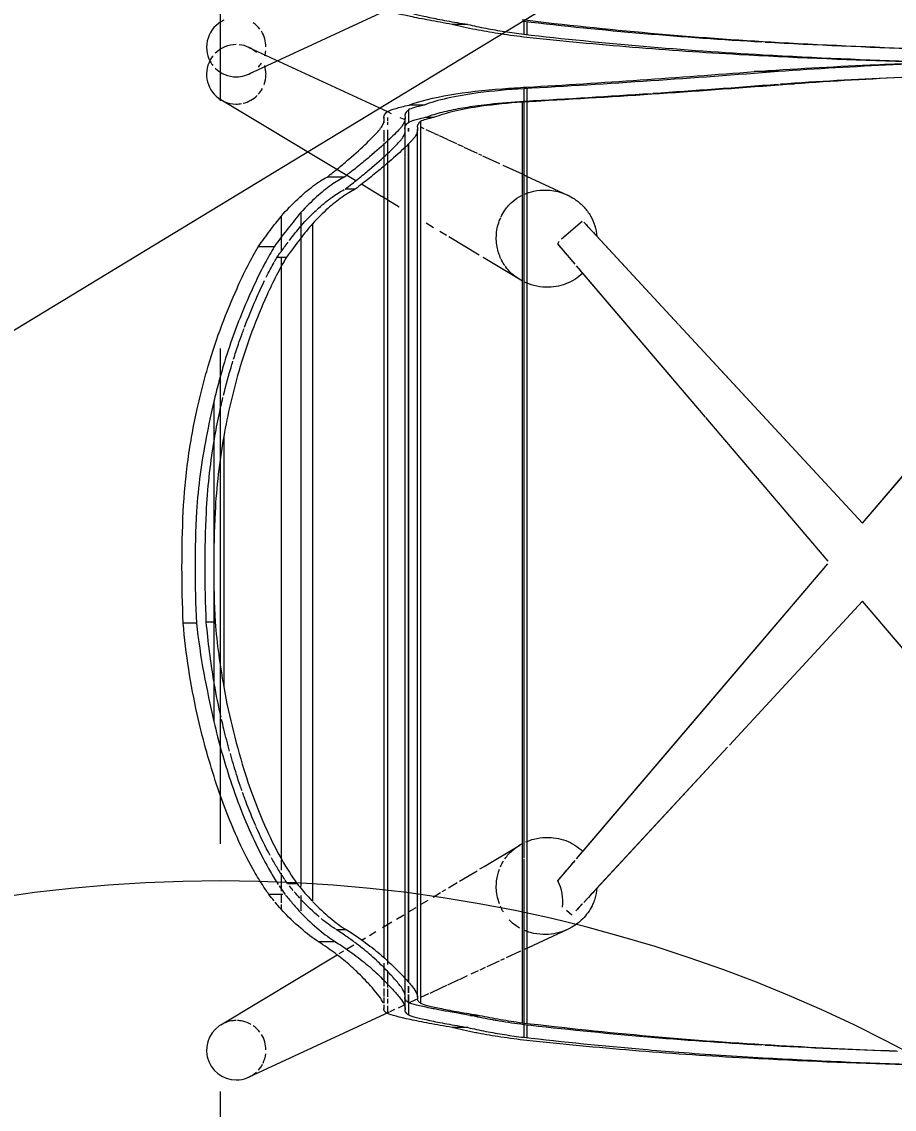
# Model space of a CAD drawing. Header units: millimetres. Extents: x 81566 to 292854, y -8553 to 29000.
# Drawn here: x 106448.7 to 106801, y 16205.8 to 16644.9 of the extents above; entities that cross this region are included whole.
import ezdxf

# ---------------------------------------------------------------- set-up
doc = ezdxf.new("R2010")
doc.units = ezdxf.units.MM
doc.linetypes.add('ADSK_Штрих_ш2 п1', pattern=[300, 200, -100])
for name, color, linetype, lineweight in [('A-ANNO-DIMS', 7, 'Continuous', 9), ('A-ANNO-DIMS-100', 7, 'Continuous', 9), ('A-DETL-1', 7, 'ADSK_Штрих_ш2 п1', 9), ('I-FURN-IDEN', 7, 'Continuous', 9)]:
    doc.layers.add(name, color=color, linetype=linetype, lineweight=lineweight)
doc.layers.add('I-FURN-1', color=9, linetype='Continuous', lineweight=9, true_color=0x808080)
doc.styles.add('ISOCPEUR', font='isocpeur.ttf', dxfattribs={"width": 0.9, "height": 250})
doc.dimstyles.new('ISO-2_5_0_9К_БОЛЬШОЙ', dxfattribs={"dimscale": 304.8, "dimtxt": 248.995294, "dimasz": 0.492126, "dimexe": 0.393701, "dimexo": 0.984252, "dimgap": 0, "dimtad": 1, "dimdec": 0, "dimrnd": 10, "dimzin": 0, "dimdsep": 46, "dimtxsty": 'ISOCPEUR', "dimblk1": 'OBLIQUE', "dimblk2": 'OBLIQUE', "dimsah": 1, "dimcen": 0.09, "dimdle": 0.393701, "dimazin": 0, "dimtfac": 1, "dimtdec": 4, "dimtix": 1, "dimtmove": 0, "dimatfit": 3, "dimfxl": 1, "dimtvp": 1, "dimtolj": 1, "dimtzin": 0, "dimarcsym": 2})

# ---------------------------------------------------------------- blocks, each defined once
blk = doc.blocks.new('Chair_IconsOfDenmark_NamNam_WoodChair - 1_186-V145-План расстановки мебели и оборудования 2 этажа в осях 23-33')
at = {"layer": 'I-FURN-1'}
for p, q in [((31.75, 192.92), (5.47, 249.64)), ((25.53, 161.18), (25.53, 167.51)), ((26.55, 137.42), (21.45, 137.42)), ((27.39, 138.6), (21.57, 138.6))]:
    blk.add_line(p, q, dxfattribs=at)
for start, end in [(119.1056, 128.4027), (25.0917, 119.1056), (135, 180), (180, 213.0242), (307.2529, 325.2136), (228.0907, 237.5911), (252.7785, 262.9377), (270.6963, 302.3007)]:
    blk.add_arc((16.35, 254.69), 12, start, end, dxfattribs=at)
for points, knots in [([(25.53, 167.51), (26.11, 170.8), (27.22, 177), (29.28, 187.31), (30.48, 192.06), (31.12, 193.59)], [0, 0, 0, 0, 0.25, 0.5, 1, 1, 1, 1]), ([(30.6, 185.19), (30, 183.79), (28.87, 179.38), (27.01, 169.87), (26.04, 164.18), (25.53, 161.18)], [0, 0, 0, 0, 0.5, 0.75, 1, 1, 1, 1]), ([(20.29, 137.42), (20.69, 140.9), (21.56, 147.52), (22.66, 154), (23.23, 156.97)], [0, 0, 0, 0, 0.3333333, 0.6316912, 0.6316912, 0.6316912, 0.6316912]), ([(10.02, -32.89), (10.18, -25.76), (10.92, 2.47), (12.14, 30.63), (13.31, 51.62)], [0.3309134, 0.3309134, 0.3309134, 0.3309134, 0.5, 1, 1, 1, 1]), ([(13.31, 41.87), (12.14, 21.01), (10.92, -7), (10.17, -35.08), (10.02, -42.19)], [0, 0, 0, 0, 0.5, 0.6695095, 0.6695095, 0.6695095, 0.6695095])]:
    blk.add_open_spline(points, degree=3, knots=knots, dxfattribs=at)
for points in [[(23.43, 158.02), (24.07, 161.32), (24.77, 164.5), (25.53, 167.51)], [(25.53, 161.18), (24.98, 158.86), (23.94, 154.02), (22.61, 146.38), (21.89, 141.18), (21.57, 138.6)], [(23.23, 156.97), (23.29, 157.32), (23.36, 157.67), (23.43, 158.02)], [(21.57, 138.6), (19.72, 122.58), (16.5, 90.43), (14.21, 58.09), (13.31, 41.87)], [(13.31, 51.62), (14.1, 65.99), (16.06, 94.68), (18.76, 123.2), (20.29, 137.42)], [(27.46, 139.28), (25.39, 122.1), (21.78, 87.61), (19.27, 52.88), (18.29, 35.47)], [(21.78, 90.35), (23.17, 106.48), (24.8, 122.57), (26.66, 138.6)], [(18.36, 42.46), (19.26, 58.36), (20.4, 74.22), (21.76, 90.04)], [(15.59, -20.73), (16.23, -0.06), (17.13, 20.58), (18.29, 41.17)], [(18.29, 35.47), (17.13, 14.85), (15.32, -26.5), (14.56, -67.98), (14.43, -88.75)]]:
    blk.add_open_spline(points, degree=3, dxfattribs=at)
blk = doc.blocks.new('Chair_IconsOfDenmark_NamNam_WoodChair - 1_186-V146-План расстановки мебели и оборудования 2 этажа в осях 23-33')
at = {"layer": 'I-FURN-1'}
for p, q in [((188.81, 270.72), (188.81, 276.1)), ((165.38, 263.74), (149.05, 263.74)), ((261.79, 263.74), (165.38, 263.74)), ((261.79, 263.74), (165.38, 263.74)), ((189.26, 266.79), (189.26, 263.25)), ((278.31, 263.74), (261.79, 263.74)), ((26.64, 260.87), (54.83, 214)), ((264.14, 259.78), (163.1, 259.78)), ((371.99, 214.14), (400.09, 260.87)), ((31.75, 192.92), (5.47, 249.64)), ((421.27, 249.64), (395.33, 193.66)), ((79.27, 235.92), (79.27, 241.51)), ((340.75, 239.38), (340.75, 245.82)), ((336.59, 238.17), (336.59, 234.38)), ((75.16, 236.61), (73.3, 236.61)), ((79.27, 236.61), (75.9, 236.61)), ((82.98, 236.61), (80.56, 236.61)), ((87.82, 236.61), (82.98, 236.61)), ((83.69, 234.02), (83.69, 230.18)), ((93.38, 236.61), (89.01, 236.61)), ((336.59, 236.61), (93.87, 236.61)), ((353.01, 236.61), (338.72, 236.61)), ((77.68, 228.61), (72.64, 228.61)), ((78.88, 228.61), (77.68, 228.61)), ((78.88, 228.61), (77.68, 228.61)), ((349.14, 228.61), (82.41, 228.61)), ((349.14, 228.61), (82.41, 228.61)), ((354.38, 228.61), (349.14, 228.61)), ((354.59, 228.61), (354.38, 228.61)), ((60.16, 214.64), (60.16, 221.48)), ((82.07, 223.91), (76.66, 223.91)), ((350.06, 223.91), (82.07, 223.91)), ((368.9, 211.03), (368.9, 217.96)), ((55.38, 213.09), (56.48, 211.26)), ((65.06, 214.31), (65.06, 210.29)), ((367.37, 206.47), (371.99, 214.14)), ((57.11, 210.2), (58.94, 207.17)), ((363.99, 206.68), (363.99, 210.74)), ((60.8, 204.07), (61.76, 202.48)), ((364.05, 200.95), (365.97, 204.14)), ((62.68, 200.94), (64.25, 198.33)), ((361.1, 196.04), (363.98, 200.83)), ((32.96, 193.59), (31.12, 193.59)), ((34.71, 195.1), (32.83, 195.1)), ((34.27, 193.59), (32.96, 193.59)), ((37.05, 193.59), (35.22, 193.59)), ((37.58, 195.1), (35.34, 195.1)), ((41.13, 193.59), (37.96, 193.59)), ((41.21, 195.1), (38.1, 195.1)), ((48.1, 193.59), (41.72, 193.59)), ((50.14, 195.1), (42.28, 195.1)), ((51.56, 195.1), (50.14, 195.1)), ((52.37, 193.59), (51.02, 193.59)), ((79.9, 193.59), (52.45, 193.59)), ((80.01, 195.1), (53.8, 195.1)), ((65.91, 195.58), (68.17, 191.81)), ((378.4, 193.59), (79.9, 193.59)), ((377.09, 195.1), (80.01, 195.1)), ((356.8, 188.9), (359.56, 193.48)), ((359.84, 193.94), (360.99, 195.86)), ((382.16, 195.1), (377.09, 195.1)), ((388.01, 193.59), (378.4, 193.59)), ((387.89, 195.1), (383.31, 195.1)), ((391.21, 193.59), (389.93, 193.59)), ((393.12, 195.1), (390.75, 195.1)), ((392.97, 193.59), (391.58, 193.59)), ((395.33, 193.66), (394.62, 192.13)), ((32.76, 190.73), (31.86, 192.68)), ((34.57, 186.84), (33.39, 189.37)), ((69.28, 189.98), (70.09, 188.62)), ((37.4, 185.19), (30.6, 185.19)), ((33.1, 186.5), (43.37, 186.5)), ((36.81, 182), (35.34, 185.16)), ((35.63, 185.19), (37.4, 185.19)), ((39.68, 186.6), (37.29, 186.6)), ((37.4, 185.19), (38.9, 185.19)), ((38.9, 185.19), (37.4, 185.19)), ((39.57, 185.19), (42.24, 185.19)), ((42.24, 185.19), (39.57, 185.19)), ((41.58, 186.6), (39.68, 186.6)), ((79.4, 186.6), (42.36, 186.6)), ((43.5, 186.5), (79.4, 186.5)), ((43.86, 185.19), (79.3, 185.19)), ((79.3, 185.19), (43.86, 185.19)), ((70.14, 188.54), (71.08, 186.98)), ((72.32, 184.91), (73.09, 183.64)), ((79.3, 185.19), (382.27, 185.19)), ((382.27, 185.19), (79.3, 185.19)), ((383.55, 186.6), (79.4, 186.6)), ((79.4, 186.5), (382.24, 186.5)), ((382.6, 186.5), (392.79, 186.5)), ((386.52, 186.6), (384.89, 186.6)), ((388.82, 186.6), (386.52, 186.6)), ((387.24, 185.19), (388.67, 185.19)), ((388.67, 185.19), (387.24, 185.19)), ((396.02, 185.19), (390.99, 185.19)), ((393, 188.63), (392.08, 186.65)), ((397.95, 178.82), (397.95, 184.92)), ((78.95, 180.26), (35.32, 180.26)), ((39.08, 177.09), (37.62, 180.24)), ((37.77, 181.5), (79.04, 181.5)), ((73.12, 183.59), (74.03, 182.07)), ((391.35, 180.26), (78.95, 180.26)), ((79.04, 181.5), (388.18, 181.5)), ((389.12, 180.26), (388.49, 178.9)), ((41.5, 171.87), (39.31, 176.59)), ((75.27, 180.01), (76.96, 177.2)), ((348.46, 175.01), (350.23, 177.97)), ((388.11, 178.08), (386.57, 174.76)), ((393.02, 178.32), (393.02, 174.72)), ((42.47, 169.77), (41.55, 171.75)), ((78.18, 175.18), (79.98, 172.19)), ((80.39, 171.51), (81.23, 170.11)), ((345.33, 169.82), (346.9, 172.43)), ((385.65, 172.76), (384.17, 169.57)), ((386.53, 174.67), (385.77, 173.03)), ((25.53, 161.18), (25.53, 167.51)), ((44.71, 164.94), (42.61, 169.46)), ((81.87, 169.04), (84.03, 165.45)), ((337.37, 156.58), (344.75, 168.85)), ((384.07, 169.37), (382.4, 165.76)), ((46.34, 161.42), (44.82, 164.71)), ((84.59, 164.52), (88.83, 157.47)), ((381.02, 162.77), (378.52, 157.38)), ((382.2, 165.33), (381.18, 163.12)), ((30.44, 160.25), (30.44, 156.95)), ((48.41, 156.95), (47.03, 159.93)), ((30.44, 156.95), (30.44, 156.41)), ((49.7, 154.18), (48.68, 156.37)), ((89.54, 156.28), (90.56, 154.59)), ((90.56, 154.59), (99.21, 140.2)), ((327.52, 140.2), (336.42, 155)), ((377.51, 155.21), (374.38, 148.46)), ((378.31, 156.92), (377.72, 155.66)), ((52.33, 148.49), (49.99, 153.55)), ((53.26, 146.49), (52.57, 147.98)), ((56.3, 139.92), (53.61, 145.73)), ((373.72, 147.02), (370.14, 139.3)), ((26.55, 137.42), (21.45, 137.42)), ((27.39, 138.6), (21.57, 138.6)), ((64.5, 137.42), (27.27, 137.42)), ((70.36, 138.6), (27.39, 138.6)), ((70.36, 138.6), (27.39, 138.6)), ((70.51, 139.28), (27.46, 139.28)), ((57.72, 136.86), (56.88, 138.68)), ((65.08, 120.97), (57.72, 136.86)), ((362.23, 137.42), (64.5, 137.42)), ((65.06, 139.11), (70.47, 139.11)), ((93.53, 138.6), (70.36, 138.6)), ((93.53, 138.6), (70.36, 138.6)), ((70.47, 139.11), (99.83, 139.11)), ((399.13, 139.28), (70.51, 139.28)), ((399.17, 138.6), (93.87, 138.6)), ((399.17, 138.6), (93.87, 138.6)), ((326.9, 139.11), (361.67, 139.11)), ((369.31, 137.49), (361.65, 120.97)), ((399.24, 137.42), (362.23, 137.42)), ((370.01, 139.01), (369.31, 137.49)), ((404.56, 138.6), (399.17, 138.6)), ((404.63, 137.42), (399.24, 137.42)), ((399.54, 138.6), (399.58, 137.79)), ((84.8, 124.86), (92.98, 117.88)), ((333.75, 117.88), (341.94, 124.86)), ((343.94, 123.33), (351.06, 114.98)), ((70.9, 119.13), (72.78, 121.34)), ((75.41, 114.95), (72.57, 117.58)), ((138.74, 56.32), (76.04, 114.37)), ((93.69, 117.28), (212.68, 15.79)), ((271.99, 65.2), (333.04, 117.28)), ((271.99, 65.2), (330.08, 114.75)), ((350.69, 114.37), (309.38, 76.12)), ((138.73, 56.32), (81.75, 109.08)), ((344.98, 109.08), (309.41, 76.15)), ((309.2, 75.95), (229.1, 1.78)), ((213.87, 15.63), (271.83, 65.07)), ((213.87, 15.63), (271.83, 65.07)), ((197.64, 1.78), (139.59, 55.53)), ((197.64, 1.78), (139.59, 55.53)), ((411.49, 35.83), (411.49, 45.54)), ((406.53, 34.89), (406.53, 29.21)), ((98.01, -83.19), (197.64, 1.78)), ((229.1, 1.78), (331.47, -85.53))]:
    blk.add_line(p, q, dxfattribs=at)
at = {"layer": 'I-FURN-1', "flags": 128}
for points in [[(96.65, 114.75), (154.9, 65.07), (212.68, 15.79)], [(309.23, 75.97), (287.14, 55.53), (229.1, 1.78)], [(98.02, -83.18), (140.17, -47.23), (197.64, 1.78)], [(229.1, 1.78), (286.56, -47.23), (331.46, -85.53)]]:
    blk.add_lwpolyline(points, dxfattribs=at)
at = {"layer": 'I-FURN-1'}
for centre, radius, start, end in [((16.35, 254.69), 12, 25.0917, 180), ((410.38, 254.69), 12, 60.8944, 148.9747), ((410.38, 254.69), 12, 51.5535, 60.8944), ((16.35, 254.69), 12, 0, 25.0917), ((410.38, 254.69), 12, 157.4126, 179.0711), ((410.38, 254.69), 12, 0, 45), ((16.35, 254.69), 12, 180, 222.767), ((410.38, 254.69), 12, 180, 190.2406), ((16.35, 254.69), 12, 330.2063, 347.3289), ((16.35, 254.69), 12, 347.8882, 357.8557), ((410.38, 254.69), 12, 193.2652, 225), ((410.38, 254.69), 12, 335.1407, 354.3629), ((16.35, 254.69), 12, 307.2529, 325.2136), ((410.38, 254.69), 12, 317.233, 334.5361), ((16.35, 254.69), 12, 228.0907, 242.2451), ((16.35, 254.69), 12, 244.0927, 262.9377), ((16.35, 254.69), 12, 270.6963, 302.3007), ((410.38, 254.69), 12, 227.7598, 241.4145), ((410.38, 254.69), 12, 249.8446, 269.42), ((410.38, 254.69), 12, 270, 287.2215), ((76.28, 141.71), 18.88, 263.5474, 296.819), ((350.45, 141.71), 18.88, 243.181, 245.0964), ((350.45, 141.71), 18.88, 245.0964, 247.0118)]:
    blk.add_arc(centre, radius, start, end, dxfattribs=at)
for points in [[(152.06, 270.48), (158.03, 271.8), (170.13, 274.11), (182.53, 275.59), (188.81, 276.1)], [(188.81, 276.1), (196.32, 276.44), (211.32, 276.79), (226.32, 276.44), (233.81, 276.1)], [(233.81, 276.1), (240.92, 275.77), (254.94, 274.46), (268.57, 271.96), (275.29, 270.48)], [(125.2, 263.16), (129.49, 264.53), (138.25, 267.16), (147.4, 269.44), (152.06, 270.48)], [(188.81, 270.72), (181.99, 270.04), (168.54, 268.05), (155.48, 265.17), (149.05, 263.74)], [(233.81, 270.72), (226.32, 271.14), (211.32, 271.57), (196.32, 271.14), (188.81, 270.72)], [(278.31, 263.74), (273.54, 264.81), (263.88, 266.93), (248.96, 269.45), (238.89, 270.43), (233.81, 270.72)], [(275.29, 270.48), (278.25, 269.82), (284.08, 268.42), (289.76, 266.85), (292.56, 266.03)], [(149.05, 263.74), (144.92, 262.77), (136.82, 260.67), (129.02, 258.29), (125.2, 257.04)], [(150.77, 260.84), (155.22, 261.85), (159.76, 262.76), (164.37, 263.57)], [(165.38, 263.74), (169.3, 264.38), (177.21, 265.57), (185.23, 266.45), (189.26, 266.79)], [(189.26, 266.79), (196.63, 267.14), (211.37, 267.5), (226.11, 267.13), (233.49, 266.78)], [(233.49, 263.25), (226.11, 263.59), (211.37, 263.95), (196.63, 263.6), (189.26, 263.25)], [(233.49, 266.78), (238.27, 266.56), (247.78, 265.78), (257.14, 264.47), (261.79, 263.74)], [(261.79, 263.74), (265.15, 263.19), (268.46, 262.57), (271.73, 261.89)], [(292.56, 259.95), (290.24, 260.63), (285.54, 261.96), (280.74, 263.17), (278.31, 263.74)], [(292.56, 266.03), (298.36, 264.33), (309.4, 260.59), (319.28, 256.47), (323.94, 254.4)], [(102.38, 254.4), (105.82, 255.93), (113.08, 258.98), (121.04, 261.83), (125.2, 263.16)], [(163.1, 259.78), (156.88, 258.67), (144.76, 256.03), (133.25, 252.73), (127.65, 250.96)], [(189.26, 263.25), (184.83, 262.88), (176.04, 261.9), (167.39, 260.52), (163.1, 259.78)], [(264.14, 259.78), (259.11, 260.63), (248.98, 262.13), (238.68, 263), (233.49, 263.25)], [(290.35, 253.71), (286.15, 254.92), (277.57, 257.16), (268.67, 258.99), (264.14, 259.78)], [(280.89, 259.82), (282.09, 259.52), (283.28, 259.22), (284.47, 258.91)], [(326.66, 246.84), (323.36, 248.4), (316.43, 251.51), (304.97, 256), (296.8, 258.69), (292.56, 259.95)], [(125.2, 257.04), (120.48, 255.51), (111.5, 252.21), (103.46, 248.64), (99.67, 246.84)], [(127.65, 254.57), (129.06, 255.01), (130.47, 255.44), (131.89, 255.87)], [(131.89, 255.87), (133.28, 256.28), (134.69, 256.69), (136.1, 257.09)], [(284.47, 258.91), (286.45, 258.39), (288.41, 257.85), (290.35, 257.3)], [(290.35, 257.3), (290.9, 257.14), (291.45, 256.98), (292, 256.82)], [(292, 256.82), (292.85, 256.57), (293.7, 256.32), (294.53, 256.06)], [(295.33, 255.81), (297.39, 255.17), (299.41, 254.51), (301.39, 253.83)], [(127.65, 250.96), (123.57, 249.67), (115.76, 246.91), (108.66, 243.92), (105.29, 242.4)], [(119.19, 251.71), (119.59, 251.86), (120, 252.01), (120.41, 252.15)], [(121.02, 252.37), (121.75, 252.63), (122.5, 252.88), (123.25, 253.14)], [(123.25, 253.14), (124.69, 253.63), (126.16, 254.11), (127.65, 254.57)], [(321.02, 242.4), (316.48, 244.43), (306.83, 248.46), (296.03, 252.07), (290.35, 253.71)], [(301.39, 253.83), (302.82, 253.34), (304.22, 252.85), (305.6, 252.34)], [(305.6, 252.34), (306.34, 252.07), (307.07, 251.8), (307.79, 251.53)], [(308.31, 251.34), (312.16, 249.88), (315.84, 248.37), (319.37, 246.84)], [(323.94, 254.4), (327.08, 253), (333.02, 250.15), (338.29, 247.26), (340.75, 245.82)], [(94.93, 240.99), (98.5, 242.94), (102.42, 244.86), (106.7, 246.74)], [(319.37, 246.84), (322.08, 245.67), (324.66, 244.47), (327.12, 243.25)], [(340.75, 239.38), (338.65, 240.63), (334.2, 243.14), (329.26, 245.62), (326.66, 246.84)], [(76.66, 239.4), (77.5, 240.09), (78.37, 240.8), (79.27, 241.51)], [(79.27, 241.51), (80.51, 242.39), (81.83, 243.28), (83.22, 244.17)], [(105.29, 242.4), (100.92, 240.42), (92.95, 236.35), (86.52, 232.22), (83.69, 230.18)], [(336.59, 234.38), (334.3, 235.73), (329.41, 238.44), (323.92, 241.1), (321.02, 242.4)], [(328.52, 242.56), (330.58, 241.52), (332.54, 240.47), (334.41, 239.42)], [(340.75, 245.82), (343.08, 244.18), (347.45, 240.98), (351.25, 238.02), (353.01, 236.61)], [(73.3, 236.61), (74.22, 237.38), (75.17, 238.18), (76.17, 239)], [(82.79, 237.41), (81.56, 236.59), (80.38, 235.78), (79.27, 234.97)], [(85.19, 235.07), (86.51, 235.97), (87.9, 236.87), (89.37, 237.78)], [(89.37, 237.78), (90.68, 238.58), (92.04, 239.38), (93.47, 240.18)], [(93.47, 240.18), (93.65, 240.29), (93.84, 240.39), (94.02, 240.49)], [(334.67, 239.28), (335.32, 238.91), (335.96, 238.54), (336.59, 238.17)], [(336.59, 238.17), (337.96, 237.2), (339.27, 236.25), (340.54, 235.31)], [(354.59, 228.61), (352.65, 230.25), (348.42, 233.7), (343.43, 237.44), (340.75, 239.38)], [(60.16, 221.48), (61.59, 223.75), (65.21, 228.56), (70.35, 233.85), (73.3, 236.61)], [(80.88, 231.73), (81.48, 232.22), (82.09, 232.72), (82.71, 233.23)], [(83.69, 234.02), (84.12, 234.33), (84.55, 234.63), (85, 234.94)], [(350.06, 223.91), (348.18, 225.51), (344.05, 228.87), (339.2, 232.5), (336.59, 234.38)], [(340.54, 235.31), (341.24, 234.79), (341.92, 234.28), (342.58, 233.78)], [(343.33, 233.21), (345.42, 231.62), (347.36, 230.08), (349.14, 228.61)], [(353.01, 236.61), (355.65, 234.29), (360.33, 229.8), (365.59, 223.52), (367.99, 219.75), (368.9, 217.96)], [(71.82, 228.61), (69.24, 226.09), (64.72, 221.22), (61.47, 216.76), (60.16, 214.64)], [(70.19, 221.23), (72.2, 223.6), (74.54, 226.06), (77.21, 228.61)], [(77.76, 229.09), (78.58, 229.79), (79.42, 230.51), (80.3, 231.25)], [(83.69, 230.18), (83.25, 229.82), (82.82, 229.47), (82.4, 229.12)], [(349.14, 228.61), (351.56, 226.44), (353.71, 224.33), (355.6, 222.29)], [(368.9, 211.03), (368.05, 212.74), (365.85, 216.34), (361.11, 222.24), (356.93, 226.45), (354.59, 228.61)], [(51.05, 209.28), (52.49, 210.94), (55.45, 214.64), (58.56, 219.08), (60.16, 221.48)], [(76.35, 223.91), (73.86, 221.46), (69.48, 216.73), (66.33, 212.37), (65.06, 210.29)], [(65.27, 214.65), (66.44, 216.49), (67.85, 218.42), (69.51, 220.43)], [(363.99, 206.68), (363.16, 208.36), (361.02, 211.9), (356.41, 217.69), (352.34, 221.79), (350.06, 223.91)], [(355.68, 222.2), (357.54, 220.19), (359.13, 218.25), (360.49, 216.38)], [(360.62, 216.21), (361.91, 214.42), (362.98, 212.71), (363.82, 211.08)], [(368.9, 217.96), (370.21, 216.31), (372.72, 213.21), (374.99, 210.52), (376.08, 209.28)], [(60.16, 214.64), (58.39, 211.91), (54.94, 206.89), (51.68, 202.78), (50.1, 200.94)], [(62.07, 209.87), (63.05, 211.28), (64.04, 212.76), (65.06, 214.31)], [(377.02, 200.94), (375.82, 202.36), (373.26, 205.46), (370.4, 209.09), (368.9, 211.03)], [(45.24, 203.16), (46.17, 204.05), (48.08, 205.97), (50.05, 208.14), (51.05, 209.28)], [(65.06, 210.29), (63.22, 207.44), (59.65, 202.21), (56.28, 197.93), (54.64, 196.04)], [(55.2, 200.94), (56.75, 202.74), (58.35, 204.75), (59.99, 206.98)], [(60.13, 207.17), (60.77, 208.04), (61.41, 208.94), (62.07, 209.87)], [(363.99, 210.74), (365.44, 208.88), (366.82, 207.14), (368.13, 205.52)], [(372.48, 196.04), (371.23, 197.52), (368.56, 200.78), (365.57, 204.62), (363.99, 206.68)], [(376.08, 209.28), (378.5, 206.49), (382.87, 201.65), (386.27, 198.35), (387.72, 197.09)], [(38.29, 197.09), (39.26, 197.83), (41.39, 199.59), (43.89, 201.88), (45.24, 203.16)], [(368.17, 205.47), (369.49, 203.83), (370.75, 202.32), (371.93, 200.94)], [(50.1, 200.94), (49.26, 199.98), (47.62, 198.15), (46.02, 196.49), (45.24, 195.71)], [(50.29, 195.67), (51.06, 196.44), (51.84, 197.24), (52.64, 198.09)], [(52.67, 198.12), (53.5, 199.02), (54.34, 199.96), (55.2, 200.94)], [(371.93, 200.94), (374.33, 198.12), (378.64, 193.23), (381.97, 189.89), (383.38, 188.62)], [(388.42, 188.62), (387.01, 189.89), (383.71, 193.23), (379.42, 198.12), (377.02, 200.94)], [(31.12, 193.59), (31.28, 193.84), (31.59, 194.28), (31.88, 194.6), (32.01, 194.73)], [(32.83, 195.1), (32.91, 195.1), (32.98, 195.09), (33.06, 195.07)], [(33.06, 195.07), (33.27, 195.02), (33.49, 195), (33.72, 195)], [(35.36, 195.34), (36.23, 195.68), (37.21, 196.26), (38.29, 197.09)], [(45.24, 195.71), (43.71, 194.19), (40.89, 191.49), (38.55, 189.46), (37.5, 188.62)], [(47.62, 193.09), (48.42, 193.84), (49.26, 194.66), (50.14, 195.53)], [(54.64, 196.04), (53.87, 195.15), (52.35, 193.45), (50.87, 191.9), (50.14, 191.16)], [(383.78, 183.64), (382.4, 184.92), (379.13, 188.28), (374.86, 193.2), (372.48, 196.04)], [(387.72, 197.09), (388.02, 196.83), (388.61, 196.36), (389.15, 195.99), (389.42, 195.82)], [(389.42, 195.82), (390, 195.47), (391.15, 194.98), (392.28, 194.96), (392.84, 195.07)], [(392.84, 195.07), (392.93, 195.09), (393.03, 195.1), (393.12, 195.1)], [(395.4, 193.59), (395.79, 192.85), (396.6, 190.64), (397.48, 187.03), (397.95, 184.92)], [(50.14, 191.16), (48.54, 189.54), (45.6, 186.66), (43.18, 184.52), (42.09, 183.64)], [(42.55, 188.62), (43.59, 189.44), (44.74, 190.43), (46, 191.59)], [(46.1, 191.67), (46.59, 192.12), (47.1, 192.59), (47.62, 193.09)], [(32.01, 186.56), (31.81, 186.49), (31.38, 186.19), (30.87, 185.58), (30.6, 185.19)], [(32.47, 186.57), (32.39, 186.59), (32.24, 186.61), (32.09, 186.58), (32.01, 186.56)], [(37.5, 188.62), (36.45, 187.78), (34.56, 186.6), (33.1, 186.41), (32.47, 186.57)], [(33.35, 176.38), (33.8, 178.54), (34.64, 182.24), (35.32, 184.48), (35.63, 185.19)], [(35.63, 185.19), (35.89, 185.57), (36.13, 185.87), (36.36, 186.09)], [(36.36, 186.09), (36.59, 186.32), (36.8, 186.47), (37, 186.54)], [(37, 186.54), (37.08, 186.57), (37.16, 186.59), (37.24, 186.6)], [(37.24, 186.6), (37.33, 186.6), (37.41, 186.59), (37.49, 186.57)], [(37.49, 186.57), (38.12, 186.41), (39.59, 186.6), (41.49, 187.78), (42.55, 188.62)], [(383.38, 188.62), (383.57, 188.46), (383.75, 188.3), (383.93, 188.15)], [(383.93, 188.15), (384.11, 188.01), (384.28, 187.87), (384.45, 187.74)], [(384.45, 187.74), (385.15, 187.23), (385.83, 186.87), (386.52, 186.68)], [(386.52, 186.68), (386.93, 186.56), (387.34, 186.5), (387.75, 186.5)], [(387.75, 186.5), (388.02, 186.5), (388.28, 186.52), (388.55, 186.57)], [(389.42, 187.8), (389.26, 187.92), (388.93, 188.17), (388.6, 188.47), (388.42, 188.62)], [(388.55, 186.57), (388.64, 186.59), (388.73, 186.6), (388.82, 186.6)], [(388.82, 186.6), (389.11, 186.6), (389.41, 186.51), (389.72, 186.33)], [(393.59, 186.57), (392.9, 186.44), (391.53, 186.52), (390.12, 187.26), (389.42, 187.8)], [(389.72, 186.33), (390.13, 186.1), (390.55, 185.72), (390.99, 185.19)], [(390.99, 185.19), (391.29, 184.59), (391.62, 183.7), (391.96, 182.54)], [(393.86, 186.6), (393.77, 186.6), (393.68, 186.59), (393.59, 186.57)], [(394.76, 186.33), (394.45, 186.51), (394.15, 186.6), (393.86, 186.6)], [(396.02, 185.19), (395.59, 185.72), (395.17, 186.1), (394.76, 186.33)], [(397.95, 178.82), (397.6, 180.34), (396.93, 182.95), (396.32, 184.62), (396.02, 185.19)], [(397.95, 184.92), (399.59, 180.61), (402.39, 169.33), (404.02, 154.66), (404.56, 147.17)], [(36.23, 181.27), (35.95, 181.05), (35.65, 180.71), (35.32, 180.26)], [(36.98, 181.6), (36.75, 181.6), (36.5, 181.49), (36.23, 181.27)], [(37, 181.6), (36.99, 181.6), (36.98, 181.6), (36.98, 181.6)], [(37.08, 181.59), (37.05, 181.59), (37.02, 181.6), (37, 181.6)], [(37.16, 181.57), (37.14, 181.58), (37.11, 181.59), (37.08, 181.59)], [(42.09, 183.64), (41.06, 182.79), (39.2, 181.6), (37.77, 181.41), (37.16, 181.57)], [(384.45, 183.06), (384.34, 183.15), (384.12, 183.33), (383.9, 183.53), (383.78, 183.64)], [(388.99, 181.57), (388.25, 181.43), (386.75, 181.54), (385.22, 182.42), (384.45, 183.06)], [(389.25, 181.6), (389.17, 181.6), (389.08, 181.59), (388.99, 181.57)], [(390.13, 181.35), (389.83, 181.51), (389.54, 181.6), (389.25, 181.6)], [(391.35, 180.26), (390.93, 180.76), (390.52, 181.13), (390.13, 181.35)], [(393.02, 174.72), (392.72, 176.03), (392.14, 178.29), (391.61, 179.75), (391.35, 180.26)], [(391.96, 182.54), (392.05, 182.21), (392.15, 181.86), (392.25, 181.49)], [(392.25, 181.49), (392.5, 180.56), (392.75, 179.5), (393.02, 178.32)], [(32.88, 174.04), (33.04, 174.85), (33.2, 175.64), (33.35, 176.38)], [(393.02, 178.32), (393.35, 177.47), (393.67, 176.55), (393.98, 175.58)], [(31.94, 169.03), (32.26, 170.81), (32.58, 172.48), (32.88, 174.04)], [(393.98, 175.58), (394.3, 174.57), (394.61, 173.5), (394.91, 172.37)], [(394.91, 172.37), (395.21, 171.24), (395.5, 170.04), (395.77, 168.8)], [(23.43, 158.02), (24.07, 161.32), (24.77, 164.5), (25.53, 167.51)], [(31.4, 165.95), (31.58, 167.01), (31.76, 168.03), (31.94, 169.03)], [(395.77, 168.8), (396.03, 167.61), (396.29, 166.37), (396.52, 165.1)], [(30.44, 160.25), (30.77, 162.22), (31.09, 164.13), (31.4, 165.95)], [(396.52, 165.1), (396.99, 162.6), (397.41, 159.95), (397.78, 157.2)], [(25.53, 161.18), (24.98, 158.86), (23.94, 154.02), (22.61, 146.38), (21.89, 141.18), (21.57, 138.6)], [(28.56, 151.12), (29.05, 153.86), (29.59, 156.54), (30.18, 159.12)], [(30.18, 159.12), (30.27, 159.5), (30.36, 159.87), (30.44, 160.25)], [(23.23, 156.97), (23.29, 157.32), (23.36, 157.67), (23.43, 158.02)], [(30.44, 156.41), (29.83, 153.71), (28.73, 148.06), (27.85, 142.19), (27.46, 139.28)], [(28.11, 148.49), (28.17, 148.89), (28.24, 149.28), (28.31, 149.68)], [(28.31, 149.68), (28.39, 150.16), (28.48, 150.64), (28.56, 151.12)], [(84.81, 149.54), (86.39, 149.36), (87.94, 148.98), (89.43, 148.42)], [(26.66, 138.6), (27.08, 141.9), (27.56, 145.22), (28.11, 148.49)], [(90.39, 148.02), (91.23, 147.66), (92.04, 147.23), (92.82, 146.74)], [(93.63, 146.2), (94.94, 145.29), (97.32, 143.14), (99.09, 140.53), (99.83, 139.11)], [(404.56, 147.17), (404.68, 145.55), (404.91, 142.29), (405.12, 139.04), (405.22, 137.42)], [(359.06, 143.06), (359.99, 141.98), (360.79, 140.8), (361.46, 139.51)], [(13.31, 51.62), (14.1, 65.99), (16.06, 94.68), (18.76, 123.2), (20.29, 137.42)], [(27.46, 139.28), (25.39, 122.1), (21.78, 87.61), (19.27, 52.88), (18.29, 35.47)], [(21.78, 90.35), (23.17, 106.48), (24.8, 122.57), (26.66, 138.6)], [(99.21, 140.22), (99.43, 139.86), (99.63, 139.49), (99.83, 139.11)], [(399.58, 131.68), (399.51, 132.94), (399.36, 135.48), (399.21, 138.01), (399.13, 139.28)], [(399.58, 137.79), (400.52, 121), (401.55, 104.18), (402.68, 87.34)], [(411.49, 35.83), (410.13, 53.01), (407.61, 87.32), (405.51, 121.53), (404.56, 138.6)], [(405.22, 137.42), (406.1, 122.16), (408.03, 91.57), (410.28, 60.89), (411.49, 45.54)], [(63.6, 125.35), (63.28, 126.75), (63.11, 128.17), (63.07, 129.63)], [(102.3, 129.63), (102.34, 128.25), (102.16, 125.55), (101.46, 122.91), (100.98, 121.63)], [(330.08, 114.75), (329.12, 115.76), (327.44, 117.9), (325.62, 121.59), (324.58, 125.55), (324.39, 128.25), (324.43, 129.63)], [(406.53, 29.21), (405.16, 46.34), (402.64, 80.55), (400.53, 114.66), (399.58, 131.68)], [(84.8, 124.86), (86.62, 123.31), (88.4, 121.79), (90.15, 120.3)], [(336.58, 120.3), (338.33, 121.79), (340.11, 123.31), (341.94, 124.86)], [(70.9, 119.13), (71.33, 119.64), (71.82, 120.21), (72.36, 120.85)], [(90.88, 119.68), (91.59, 119.06), (92.31, 118.46), (93.01, 117.85)], [(100.98, 121.63), (100.5, 120.36), (99.29, 117.9), (97.61, 115.76), (96.65, 114.75)], [(333.72, 117.85), (334.42, 118.46), (335.14, 119.06), (335.86, 119.68)], [(75.48, 114.89), (74.57, 115.73), (73.62, 116.61), (72.65, 117.51)], [(93.73, 117.24), (94.71, 116.4), (95.69, 115.57), (96.65, 114.75)], [(330.08, 114.75), (331.04, 115.57), (332.02, 116.4), (333, 117.24)], [(350.68, 114.36), (349.92, 113.65), (349.18, 112.97), (348.46, 112.3)], [(81.75, 109.08), (80.2, 110.52), (78.52, 112.07), (76.71, 113.75)], [(81.75, 109.08), (80.27, 109.2), (78.84, 109.48), (77.45, 109.91)], [(347.98, 111.86), (346.95, 110.9), (345.95, 109.97), (344.98, 109.08)], [(18.36, 42.46), (19.26, 58.36), (20.4, 74.22), (21.76, 90.04)], [(402.74, 86.42), (403.88, 69.61), (405.11, 52.77), (406.44, 35.91)], [(15.57, 76.01), (14.7, 64.66), (13.95, 53.27), (13.31, 41.87)], [(15.87, -12.37), (16.48, 5.5), (17.29, 23.35), (18.29, 41.17)], [(18.29, 35.47), (17.4, 19.71), (16.66, 3.92), (16.08, -11.89)], [(415.68, -57.14), (415.37, -41.59), (414.36, -10.55), (412.58, 20.39), (411.49, 35.83)], [(406.53, 34.89), (407.59, 19.72), (408.47, 4.52), (409.16, -10.7)], [(410.69, -63.09), (410.38, -47.65), (409.39, -16.83), (407.61, 13.89), (406.53, 29.21)]]:
    blk.add_open_spline(points, degree=3, dxfattribs=at)
for points, knots in [([(137.09, 257.37), (140.03, 258.19), (144.28, 259.31), (148.61, 260.34), (149.92, 260.64)], [0.2606458, 0.2606458, 0.2606458, 0.2606458, 0.5, 0.6031778, 0.6031778, 0.6031778, 0.6031778]), ([(271.73, 261.89), (273.28, 261.57), (276.01, 260.98), (278.71, 260.34), (279.88, 260.06)], [0.3391796, 0.3391796, 0.3391796, 0.3391796, 0.5, 0.6238323, 0.6238323, 0.6238323, 0.6238323]), ([(83.22, 244.17), (85.18, 245.44), (90.9, 248.88), (97.68, 252.3), (102.38, 254.4)], [0.2066861, 0.2066861, 0.2066861, 0.2066861, 0.5, 1, 1, 1, 1]), ([(106.95, 246.84), (110.1, 248.21), (114.14, 249.86), (118.4, 251.43), (119.19, 251.71)], [0, 0, 0, 0, 0.5, 0.6115554, 0.6115554, 0.6115554, 0.6115554]), ([(99.67, 246.84), (95.58, 244.9), (89.85, 241.86), (84.94, 238.82), (83.33, 237.77)], [0, 0, 0, 0, 0.5, 0.7642098, 0.7642098, 0.7642098, 0.7642098]), ([(79, 234.76), (77.73, 233.71), (75.21, 231.6), (72.93, 229.61), (71.82, 228.61)], [0.032109, 0.032109, 0.032109, 0.032109, 0.5, 1, 1, 1, 1]), ([(82.4, 229.12), (81.51, 228.38), (79.53, 226.71), (77.7, 225.11), (76.71, 224.23)], [0.1605767, 0.1605767, 0.1605767, 0.1605767, 0.5, 0.945675, 0.945675, 0.945675, 0.945675]), ([(25.53, 167.51), (26.11, 170.8), (27.22, 177), (29.28, 187.31), (30.48, 192.06), (31.12, 193.59)], [0, 0, 0, 0, 0.25, 0.5, 1, 1, 1, 1]), ([(32.01, 194.73), (32.18, 194.88), (32.45, 195.05), (32.73, 195.1), (32.83, 195.1)], [0, 0, 0, 0, 0.5, 0.7895212, 0.7895212, 0.7895212, 0.7895212]), ([(393.12, 195.1), (393.43, 195.1), (394.16, 194.88), (394.94, 194.15), (395.4, 193.59)], [0.1164263, 0.1164263, 0.1164263, 0.1164263, 0.5, 1, 1, 1, 1]), ([(30.6, 185.19), (30, 183.79), (28.87, 179.38), (27.01, 169.87), (26.04, 164.18), (25.53, 161.18)], [0, 0, 0, 0, 0.5, 0.75, 1, 1, 1, 1]), ([(35.32, 180.26), (34.72, 178.89), (33.62, 174.48), (31.82, 165), (30.91, 159.36), (30.44, 156.41)], [0, 0, 0, 0, 0.5, 0.75, 1, 1, 1, 1]), ([(404.56, 138.6), (404.19, 144.85), (403.21, 156.01), (400.82, 169.86), (398.97, 176.25), (397.95, 178.82)], [0, 0, 0, 0, 0.4, 0.7, 1, 1, 1, 1]), ([(399.13, 139.28), (398.75, 144.8), (397.79, 154.64), (395.58, 166.84), (393.92, 172.46), (393.02, 174.72)], [0, 0, 0, 0, 0.4, 0.7, 1, 1, 1, 1]), ([(20.29, 137.42), (20.69, 140.9), (21.56, 147.52), (22.66, 154), (23.23, 156.97)], [0, 0, 0, 0, 0.3333333, 0.6316912, 0.6316912, 0.6316912, 0.6316912]), ([(397.82, 156.96), (398.02, 155.45), (398.74, 149.48), (399.26, 143.2), (399.54, 138.6)], [0.5961187, 0.5961187, 0.5961187, 0.5961187, 0.7, 1, 1, 1, 1]), ([(75.44, 148.43), (76.56, 148.85), (79.64, 149.68), (82.84, 149.78), (84.81, 149.54)], [-0.6666667, -0.6666667, -0.6666667, -0.6666667, -0.5833333, -0.4444444, -0.4444444, -0.4444444, -0.4444444]), ([(335.89, 147.81), (337.43, 148.54), (340.98, 149.67), (346.79, 149.84), (350.73, 148.74), (352.6, 147.88)], [-0.7026693, -0.7026693, -0.7026693, -0.7026693, -0.5833333, -0.4444444, -0.3002988, -0.3002988, -0.3002988, -0.3002988]), ([(72.07, 146.79), (72.46, 147.03), (73.25, 147.47), (74.07, 147.86), (74.48, 148.04)], [-0.75411273, -0.75411273, -0.75411273, -0.75411273, -0.72222222, -0.69082846, -0.69082846, -0.69082846, -0.69082846]), ([(93.63, 146.2), (94.94, 145.29), (96.8, 143.61), (98.28, 141.66), (98.77, 140.92)], [-0.2222222, -0.2222222, -0.2222222, -0.2222222, -0.1111111, -0.0487601, -0.0487601, -0.0487601, -0.0487601]), ([(326.9, 139.11), (327.83, 140.89), (329.56, 143.29), (331.94, 145.37), (332.86, 146.04), (332.99, 146.12)], [-1, -1, -1, -1, -0.8611111, -0.7916667, -0.7812537, -0.7812537, -0.7812537, -0.7812537]), ([(333.11, 146.21), (333.76, 146.66), (334.64, 147.2), (335.56, 147.66), (335.77, 147.76)], [-0.77777778, -0.77777778, -0.77777778, -0.77777778, -0.72222222, -0.70559197, -0.70559197, -0.70559197, -0.70559197]), ([(352.9, 147.75), (353.81, 147.31), (356.07, 146.01), (358.03, 144.26), (359.06, 143.06)], [-0.2927257, -0.2927257, -0.2927257, -0.2927257, -0.2222222, -0.1111111, -0.1111111, -0.1111111, -0.1111111]), ([(65.65, 140.21), (66.44, 141.58), (67.54, 143.02), (68.84, 144.29), (69.02, 144.46)], [-0.971203, -0.971203, -0.971203, -0.971203, -0.8611111, -0.8435428, -0.8435428, -0.8435428, -0.8435428]), ([(21.57, 138.6), (19.72, 122.58), (17.64, 101.78), (15.95, 80.9), (15.58, 76.15)], [0, 0, 0, 0, 0.5, 0.6470016, 0.6470016, 0.6470016, 0.6470016]), ([(63.07, 129.63), (63.04, 131.28), (63.32, 134.31), (64.24, 137.21), (64.8, 138.53)], [-1, -1, -1, -1, -0.5, -0.0641248, -0.0641248, -0.0641248, -0.0641248]), ([(100.45, 137.82), (100.93, 136.74), (101.85, 134.09), (102.25, 131.3), (102.3, 129.63)], [-0.8567793, -0.8567793, -0.8567793, -0.8567793, -0.5, 0, 0, 0, 0]), ([(324.43, 129.63), (324.48, 131.3), (324.92, 134.37), (326, 137.28), (326.65, 138.61)], [-1, -1, -1, -1, -0.5, -0.0551642, -0.0551642, -0.0551642, -0.0551642]), ([(361.89, 138.61), (362.48, 137.27), (363.41, 134.34), (363.69, 131.28), (363.66, 129.63)], [-0.9451256, -0.9451256, -0.9451256, -0.9451256, -0.5, 0, 0, 0, 0]), ([(363.66, 129.63), (363.61, 127.45), (362.87, 123.18), (360.23, 117.96), (356.86, 114.14), (353.34, 111.54), (349.31, 109.74), (346.46, 109.2), (344.98, 109.08)], [-1, -1, -1, -1, -0.785714, -0.571429, -0.428571, -0.285714, -0.142857, 0, 0, 0, 0]), ([(66.05, 119.12), (65.65, 119.81), (64.62, 121.81), (63.91, 123.95), (63.6, 125.35)], [-0.3648313, -0.3648313, -0.3648313, -0.3648313, -0.2857143, -0.1428571, -0.1428571, -0.1428571, -0.1428571]), ([(344.02, 123.24), (344.33, 122.87), (344.89, 122.22), (345.41, 121.6), (345.65, 121.32)], [0.0822015, 0.0822015, 0.0822015, 0.0822015, 0.1666667, 0.2385399, 0.2385399, 0.2385399, 0.2385399]), ([(77.45, 109.91), (76.76, 110.13), (74.05, 111.15), (69.8, 113.96), (67.11, 117.32), (66.05, 119.12)], [-0.8571429, -0.8571429, -0.8571429, -0.8571429, -0.7857143, -0.5714286, -0.3648313, -0.3648313, -0.3648313, -0.3648313]), ([(346.55, 120.27), (347.05, 119.68), (347.83, 118.76), (348.53, 117.95), (348.81, 117.62)], [0.3333333, 0.3333333, 0.3333333, 0.3333333, 0.5, 0.6189484, 0.6189484, 0.6189484, 0.6189484]), ([(349.14, 117.23), (349.53, 116.78), (350.21, 115.97), (350.81, 115.27), (351.07, 114.96)], [0.6666667, 0.6666667, 0.6666667, 0.6666667, 0.8333333, 0.9788083, 0.9788083, 0.9788083, 0.9788083]), ([(10.27, -22.59), (10.36, -18.89), (11.07, 5.9), (12.14, 30.63), (13.31, 51.62)], [0.4123354, 0.4123354, 0.4123354, 0.4123354, 0.5, 1, 1, 1, 1]), ([(411.49, 45.54), (412.58, 30), (414.08, 3.84), (415.03, -22.39), (415.32, -33.03)], [0, 0, 0, 0, 0.5, 0.8402864, 0.8402864, 0.8402864, 0.8402864]), ([(13.31, 41.87), (12.14, 21.01), (11.21, -0.38), (10.55, -21.81), (10.54, -22.28)], [0, 0, 0, 0, 0.5, 0.5112573, 0.5112573, 0.5112573, 0.5112573])]:
    blk.add_open_spline(points, degree=3, knots=knots, dxfattribs=at)
blk = doc.blocks.new('Баффл акустический подвесной - 1180мм-V286-План расстановки мебели и оборудования 2 этажа в осях 23-33')
at = {"layer": 'I-FURN-1'}
for start in [360, 0]:
    blk.add_arc((0, 0), 590, start, 180, dxfattribs=at)
blk = doc.blocks.new('DIMBLOCK41-План расстановки мебели и оборудования 2 этажа в осях 23-33')
at = {"layer": 'A-ANNO-DIMS-100'}
for p, q in [((105430, 16498), (105430, 15736.72)), ((105430, 15856.72), (105430, 16498)), ((106529, 15662.78), (106529, 15976.72)), ((105310, 15856.72), (106649, 15856.72)), ((106529, 15856.72), (106529, 15662.78))]:
    blk.add_line(p, q, dxfattribs=at)
at = {"layer": 'A-ANNO-DIMS-100', "lineweight": 20}
for p, q in [((105430, 15856.72), (105505, 15931.72)), ((106529, 15856.72), (106604, 15931.72)), ((105430, 15856.72), (105355, 15781.72)), ((106529, 15856.72), (106454, 15781.72))]:
    blk.add_line(p, q, dxfattribs=at)
at = {"layer": 'A-ANNO-DIMS-100', "color": 0, "insert": (105706.56, 16183.33), "char_height": 250, "width": 655.0492, "attachment_point": 1, "line_spacing_factor": 1.149209, "style": 'ISOCPEUR'}
blk.add_mtext('1100', dxfattribs=at)
blk = doc.blocks.new('_Oblique')
at = {"color": 0, "linetype": 'ByBlock', "lineweight": -2}
blk.add_line((-0.5, -0.5), (0.5, 0.5), dxfattribs=at)

msp = doc.modelspace()

# ---------------------------------------------------------------- linework, layer by layer
at = {"layer": 'A-DETL-1'}
msp.add_line((106529, 15713), (106529, 19733), dxfattribs=at)
at = {"layer": 'I-FURN-IDEN'}
msp.add_line((106291.2, 16426.64), (107265.12, 17018.13), dxfattribs=at)

# ---------------------------------------------------------------- block references
at = {"layer": 'I-FURN-1', "rotation": 90.00000000000017}
for name, p in [('Chair_IconsOfDenmark_NamNam_WoodChair - 1_186-V145-План расстановки мебели и оборудования 2 этажа в осях 23-33', (106790, 16618.28)), ('Chair_IconsOfDenmark_NamNam_WoodChair - 1_186-V146-План расстановки мебели и оборудования 2 этажа в осях 23-33', (106790, 16213.28))]:
    msp.add_blockref(name, p, dxfattribs=at)
at = {"layer": 'I-FURN-1'}
msp.add_blockref('Баффл акустический подвесной - 1180мм-V286-План расстановки мебели и оборудования 2 этажа в осях 23-33', (106529, 15708), dxfattribs=at)

# ---------------------------------------------------------------- dimensions: what is measured, and where the dimension line sits
at = {"layer": 'A-ANNO-DIMS'}
dim = msp.add_linear_dim(base=(106529, 15856.72), p1=(105430, 16798), p2=(106529, 15962.78), dimstyle='ISO-2_5_0_9К_БОЛЬШОЙ', override={"dimpost": '<>', "dimfxl": 1380.358446}, dxfattribs=at)
dim.commit()
dim.dimension.update_dxf_attribs({"geometry": 'DIMBLOCK41-План расстановки мебели и оборудования 2 этажа в осях 23-33', "text_midpoint": (105979.5, 15981.72)})

doc.saveas('drawing.dxf')
